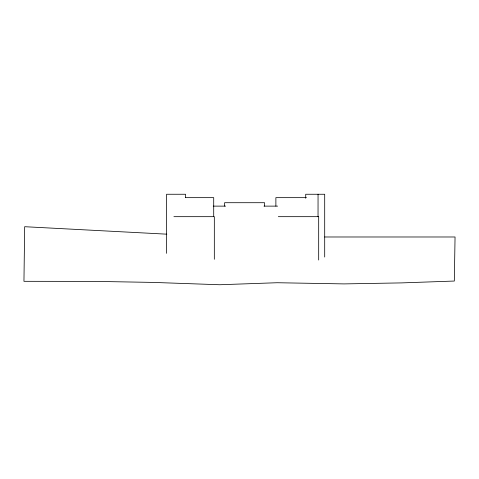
<?xml version="1.0" encoding="UTF-8"?>
<svg xmlns="http://www.w3.org/2000/svg" width="479" height="479" viewBox="0 0 479 479"><rect width="100%" height="100%" fill="white"/><g stroke="black" fill="none" stroke-linecap="round" stroke-linejoin="round"><path stroke-width="0.72" d="M185.463 197.653L213.706 197.653L213.706 216.67M306.416 197.653L275.88 197.653L275.88 206.126M213.239 206.126L225.633 206.126M263.995 206.126L277.604 206.126M173.901 216.67L214.329 216.67L214.329 259.277M278.305 216.67L318.679 216.67L318.679 260.025M324.678 236.985L455.05 236.985L454.326 281.047L401.492 282.897L344.06 283.903L277.119 282.73L219.687 284.742L152.741 282.4L95.309 281.395L23.95 281.317L24.68 226.705L166.794 234.171M324.696 257.037L324.696 194.258L305.716 194.258L305.716 198.288M318.056 194.258L318.038 216.67M264.57 206.126L264.57 202.707L224.603 202.707L224.603 206.084M185.583 197.653L185.583 194.258L166.584 194.258L166.584 253.337"/></g></svg>
